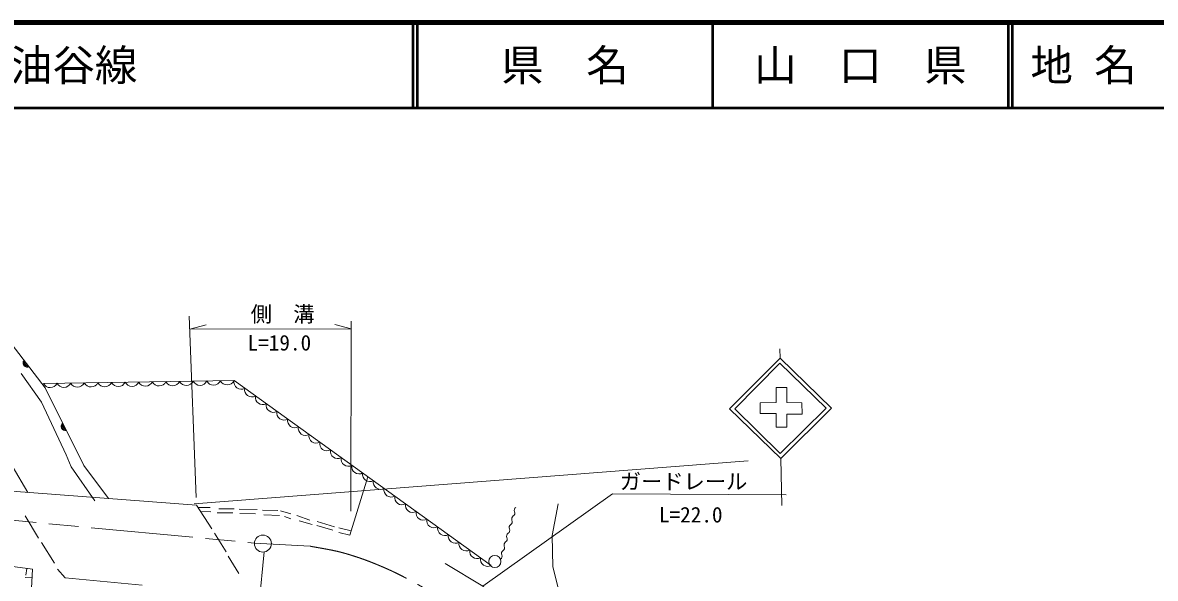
# Model space of a CAD drawing. Units: millimetres, scale not verified. Extents: x 40000 to 680000, y 20000 to 380000.
# Drawn here: x 251839 to 385078, y 314670 to 380000 of the extents above; entities that cross this region are included whole.
import ezdxf
from ezdxf.enums import TextEntityAlignment as Align

# ---------------------------------------------------------------- set-up
doc = ezdxf.new("R2010")
doc.units = ezdxf.units.MM
doc.header["$LTSCALE"] = 1000
doc.linetypes.add('CHAIN', pattern=[18.5, 12, -1.5, 3.5, -1.5])
for name, color, linetype, lineweight in [('M-BGD', 7, 'Continuous', 13), ('M-BMK', 2, 'CHAIN', 13), ('M-TTL', 2, 'Continuous', 140), ('M-TTL-LINE', 7, 'Continuous', 50), ('M-TTL-TXT', 7, 'Continuous', 13), ('M-WORK', 1, 'Continuous', 13)]:
    doc.layers.add(name, color=color, linetype=linetype, lineweight=lineweight)
doc.styles.add('ＭＳ ゴシック', font='')
doc.styles.get('ＭＳ ゴシック').set_extended_font_data('MS Gothic')

msp = doc.modelspace()

# ---------------------------------------------------------------- linework, layer by layer
at = {"layer": 'M-BGD'}
msp.add_circle((280097, 318755), 1000, dxfattribs=at)
at = {"layer": 'M-BMK'}
for p, q in [((241495, 322368), (279121, 318809)), ((279121, 318809), (285649, 318446))]:
    msp.add_line(p, q, dxfattribs=at)
msp.add_open_spline([(285649, 318446), (288046, 318015), (288790, 317930), (290726, 317310), (291872, 316943), (292507, 316710), (293619, 316248), (295352, 315528), (296295, 315051), (297943, 314155), (299539, 313287), (300388, 312718), (301898, 311708), (303237, 310813), (303983, 310300), (305238, 309292), (306616, 308185), (307324, 307486), (308613, 306276), (309969, 305003), (310696, 304256), (311985, 302916), (312788, 302080), (313261, 301631), (314003, 300741), (314523, 300119), (314697, 299900), (315286, 299108)], degree=3, knots=[0, 0, 0, 0, 1, 1, 1, 2, 2, 2, 3, 3, 3, 4, 4, 4, 5, 5, 5, 6, 6, 6, 7, 7, 7, 8, 8, 8, 9, 9, 9, 9], dxfattribs=at)
at = {"layer": 'M-TTL'}
msp.add_line((680000, 380000), (40000, 380000), dxfattribs=at)
at = {"layer": 'M-TTL-LINE'}
for p, q in [((297750, 380000), (297750, 370000)), ((298250, 380000), (298250, 370000)), ((333000, 380000), (333000, 370000)), ((367750, 380000), (367750, 370000)), ((368250, 380000), (368250, 370000)), ((40000, 370000), (680000, 370000))]:
    msp.add_line(p, q, dxfattribs=at)
at = {"layer": 'M-WORK'}
for p, q in [((271425, 345481), (272266, 324166)), ((271485, 343969), (273416, 344489)), ((271485, 343969), (290486, 343991)), ((290486, 343991), (288553, 344507)), ((290487, 344888), (290462, 322549)), ((340930, 340559), (340922, 341659)), ((334983, 334588), (340930, 340559)), ((340910, 339954), (335616, 334585)), ((346347, 334663), (340910, 339954)), ((340930, 340559), (347003, 334694)), ((334983, 334588), (341020, 328740)), ((335616, 334585), (340959, 329347)), ((340959, 329347), (346347, 334663)), ((347003, 334694), (341020, 328740)), ((337168, 328499), (272006, 323431)), ((341020, 328740), (341123, 323242)), ((292459, 326605), (290338, 319728)), ((272443, 323017), (273881, 322980)), ((272759, 322530), (273974, 322503)), ((274897, 322857), (276713, 322842)), ((277313, 322796), (279421, 322750)), ((281838, 322626), (280037, 322703)), ((283392, 322257), (282176, 322596)), ((252132, 322003), (253712, 319377)), ((274712, 322380), (276574, 322365)), ((277375, 322303), (279237, 322272)), ((280206, 322149), (282068, 322072)), ((282653, 321934), (283377, 321672)), ((285608, 321503), (284084, 322057)), ((284377, 321426), (285900, 320995)), ((288522, 320734), (286490, 321359)), ((274421, 319998), (275760, 317797)), ((286454, 320862), (288342, 320318)), ((290498, 320246), (289014, 320621)), ((289019, 320072), (290338, 319728)), ((254061, 318874), (255569, 316463)), ((276006, 317289), (277283, 315242)), ((278138, 296112), (280268, 317769)), ((252333, 315821), (252222, 315029)), ((252948, 314745), (252149, 314786)), ((255928, 315745), (256850, 314709)), ((265915, 313881), (256850, 314709))]:
    msp.add_line(p, q, dxfattribs=at)
for points in [[(250115, 342786), (254501, 337057), (259041, 327936), (261923, 324050)], [(242999, 341196), (248854, 330293), (247808, 329600), (249147, 327261), (250624, 327892), (252431, 324770)], [(251679, 338743), (254047, 335375), (256955, 329189), (257556, 327781), (260315, 323792)], [(254287, 337581), (276706, 337920), (306959, 316190)], [(250552, 324912), (272282, 323265), (274082, 320490)], [(305978, 313752), (321208, 324595), (341666, 324477)], [(314838, 323439), (314111, 319704), (314203, 316033), (315101, 312458), (316878, 308272), (319064, 304594)], [(222589, 316998), (226306, 317413), (231523, 317506), (236209, 317459), (241472, 317206), (247705, 316467), (252999, 315728), (252845, 312763), (252571, 311334), (252045, 310609), (250944, 310034), (243762, 310101), (237432, 310593), (230526, 311205), (226637, 311431), (217434, 311405), (213320, 311107)], [(312325, 307273), (309959, 310304), (305978, 313752), (301546, 316409)]]:
    msp.add_lwpolyline(points, dxfattribs=at)
msp.add_lwpolyline([(340468, 337095), (340486, 335323), (338603, 335321), (338604, 334050), (340463, 334055), (340464, 332445), (341735, 332449), (341739, 333967), (343517, 333953), (343512, 335321), (341739, 335334), (341737, 337102)], close=True, dxfattribs=at)
msp.add_circle((307389, 316640), 713, dxfattribs=at)
for centre, radius, start, end in [((252397, 339990), 512, 140.11445, 294.75368), ((252397, 339990), 410, 143.35975, 291.50839), ((252397, 339990), 308, 148.89419, 285.97394), ((252397, 339990), 205, 160.71746, 274.15068), ((255081, 337985), 891, 206.9053, 334.82507), ((256683, 338009), 891, 206.9053, 334.82507), ((258284, 338033), 891, 206.9053, 334.82507), ((259886, 338057), 891, 206.9053, 334.82507), ((261487, 338081), 891, 206.9053, 334.82507), ((263088, 338106), 891, 206.9053, 334.82507), ((264690, 338130), 891, 206.9053, 334.82507), ((266291, 338154), 891, 206.9053, 334.82507), ((267893, 338178), 891, 206.9053, 334.82507), ((269494, 338202), 891, 206.9053, 334.82507), ((271095, 338227), 891, 206.9053, 334.82507), ((272697, 338251), 891, 206.9053, 334.82507), ((274298, 338275), 891, 206.9053, 334.82507), ((275900, 338299), 891, 206.9053, 334.82507), ((277542, 337753), 852, 168.72116, 299.90055), ((278802, 336848), 852, 168.72116, 299.90055), ((280063, 335942), 852, 168.72116, 299.90055), ((281323, 335037), 852, 168.72116, 299.90055), ((282584, 334132), 852, 168.72116, 299.90055), ((283845, 333226), 852, 168.72116, 299.90055), ((256872, 332546), 512, 129.14222, 283.78146), ((256872, 332546), 410, 132.38752, 280.53616), ((256872, 332546), 308, 137.92197, 275.00171), ((256872, 332546), 205, 149.74523, 263.17845), ((285105, 332321), 852, 168.72116, 299.90055), ((286366, 331415), 852, 168.72116, 299.90055), ((287626, 330510), 852, 168.72116, 299.90055), ((288887, 329605), 852, 168.72116, 299.90055), ((290147, 328699), 852, 168.72116, 299.90055), ((291408, 327794), 852, 168.72116, 299.90055), ((292668, 326888), 852, 168.72116, 299.90055), ((293929, 325983), 852, 168.72116, 299.90055), ((295189, 325077), 852, 168.72116, 299.90055), ((296450, 324172), 852, 168.72116, 299.90055), ((297710, 323267), 852, 168.72116, 299.90055), ((298971, 322361), 852, 168.72116, 299.90055), ((309334, 322338), 401, 302.20879, 24.89758), ((310062, 322676), 401, 122.20879, 204.89758), ((300231, 321456), 852, 168.72116, 299.90055), ((309034, 321321), 401, 302.20879, 24.89758), ((309762, 321659), 401, 122.20879, 204.89758), ((301492, 320550), 852, 168.72116, 299.90055), ((302752, 319645), 852, 168.72116, 299.90055), ((309161, 319625), 401, 122.20879, 204.89758), ((308734, 320304), 401, 302.20879, 24.89758), ((309461, 320642), 401, 122.20879, 204.89758), ((304013, 318740), 852, 168.72116, 299.90055), ((308861, 318609), 401, 122.20879, 204.89758), ((308433, 319288), 401, 302.20879, 24.89758), ((305274, 317834), 852, 168.72116, 299.90055), ((307833, 317254), 401, 302.20879, 24.89758), ((308561, 317592), 401, 122.20879, 204.89758), ((308133, 318271), 401, 302.20879, 24.89758), ((306534, 316929), 852, 168.72116, 299.90055)]:
    msp.add_arc(centre, radius, start, end, dxfattribs=at)

# ---------------------------------------------------------------- texts
at = {"layer": 'M-TTL-TXT', "style": 'ＭＳ ゴシック'}
for s, p in [('路 線 名      主要地方道長門油谷線', (180380, 375000)), ('地 名      長門市大字深川', (370380, 375000))]:
    msp.add_text(s, height=3666, dxfattribs=at).set_placement(p, align=Align.MIDDLE_LEFT)
for s, p in [('県\u3000名', (315625, 375000)), ('山\u3000口\u3000県', (350375, 375000))]:
    msp.add_text(s, height=3666, dxfattribs=at).set_placement(p, align=Align.MIDDLE_CENTER)
at = {"layer": 'M-WORK', "style": 'ＭＳ ゴシック'}
for s, p in [('側\u3000溝', (278666, 344273)), ('L=19.0', (278296, 340903)), ('ガードレール', (322082, 324590)), ('L=22.0', (326686, 320686))]:
    msp.add_text(s, height=1833, dxfattribs=at).set_placement(p, align=Align.BOTTOM_LEFT)

doc.saveas('drawing.dxf')
